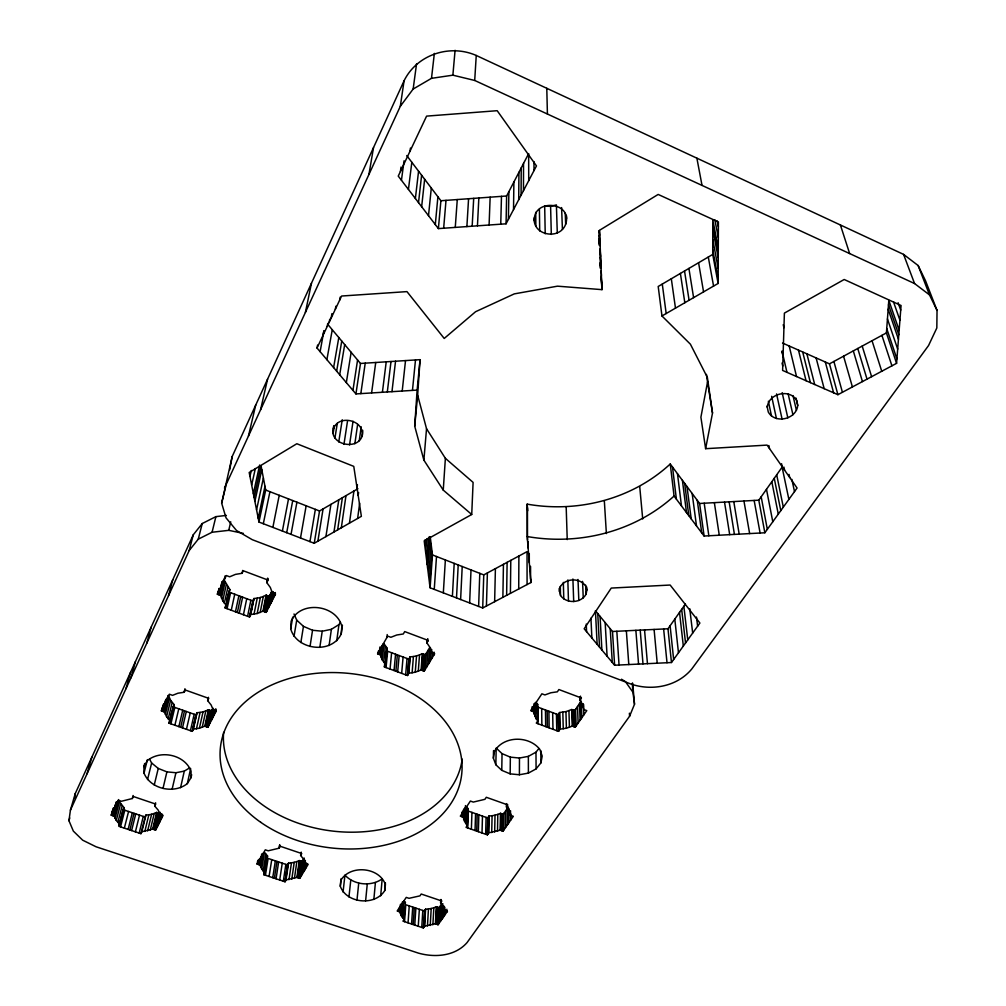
<?xml version="1.0" encoding="UTF-8"?>
<svg xmlns="http://www.w3.org/2000/svg" width="1006" height="1006" viewBox="0 0 1006 1006"><rect width="100%" height="100%" fill="white"/><g stroke="black" fill="none" stroke-linecap="round" stroke-linejoin="round"><path stroke-width="1.5" d="M523.46 190.662L523.535 163.437M327.566 324.108L360.475 363.468L420.043 359.658L417.653 395.232L426.531 428.719L445.381 458.321L473.097 482.39L471.726 514.494L424.205 540.876L430.103 587.793L482.704 607.989L530.879 582.549L527.207 536.538L527.182 504.132C577.985 513.085 632.07 499.253 670.248 463.992L674.058 496.059L704.112 536.035L764.862 532.765L797.066 488.023L767.1 445.105L705.621 448.689L712.512 413.026L707.369 377.413L690.405 344.203L661.961 315.972L718.133 283.441L712.726 254.43L712.801 219.861L718.284 248.268M493.531 750.577L493.368 758.159L495.845 764.749L501.768 770.345L510.168 773.865L519.398 774.758L519.473 758.034L528.364 756.361L535.984 752.174L538.864 748.539M718.133 283.441L718.397 221.974L658.163 194.435L599.501 230.311L601.99 289.64L557.487 286.169L514.305 293.878L475.574 311.722L444.212 338.456L406.965 291.614L341.587 296.028L317.028 348.026L355.935 393.924L417.125 390.102L420.043 359.658M518.719 588.975L518.895 556.029M521.083 195.202L521.221 167.889M518.719 199.716L518.92 172.315M191.014 777.701L191.065 771.112C184.727 754.701 160.822 749.583 147.492 760.511L143.908 766.522L144.009 773.136C150.56 789.22 173.988 794.237 187.317 783.624L191.014 777.701L191.668 774.695M510.746 820.041L510.809 813.917M508.156 823.776L508.344 806.925L503.252 814.332L503.013 831.182L500.171 830.189L488.665 832.855L487.319 834.829L466.042 827.372L467.375 825.385L468.004 808.56L466.432 806.661L465.778 823.486L467.375 825.385M508.961 822.606L509.111 808.824M510.168 773.865L510.344 757.141L502.044 753.632L496.184 748.062L495.845 764.749M503.013 831.182L513.337 816.306L510.482 815.288L510.532 810.698M505.578 827.485L505.792 810.635M513.525 209.588L513.89 182.011M510.482 815.288L509.237 810.962L506.458 806.975L506.496 803.92M506.672 806.661L506.71 803.605M507.351 824.933L507.552 808.082M510.407 593.364L510.784 560.38M937.039 310.426L936.825 327.981L928.563 345.523L691.763 669.015C677.252 686.482 652.165 691.172 631.164 684.13L252.255 539.681L236.536 530.527L226.023 517.839L221.66 503.176L232.172 456.561L404.072 80.794C416.937 54.525 449.82 43.811 476.253 55.468L903.577 254.392L918.151 265.546L925.545 280.8L937.039 310.426L929.506 294.896L918.151 265.546M506.634 595.351L507.112 562.354M503.805 830.038L504.044 813.175M500.171 830.189L500.447 813.326L503.252 814.332M500.611 830.34L500.887 813.489M501.768 770.345L502.044 753.632M501.592 830.692L501.843 813.829M502.56 831.031L502.811 814.168M497.505 831.245L497.807 814.395L500.447 813.326M502.874 597.338L503.44 564.328M508.382 219.383L508.885 191.643M506.056 223.81L536.462 165.915L497.19 110.698L426.594 116.118L398.25 176.1L438.39 228.601L506.056 223.81L506.634 195.981L528.653 153.604L528.728 180.64M494.675 832.05L495.015 815.2L497.807 814.395M491.72 832.591L492.085 815.74L495.015 815.2M487.319 834.829L487.721 817.966L489.067 816.004L492.085 815.74M487.52 834.515L487.935 817.664M487.985 833.848L488.4 816.985M488.451 833.169L488.853 816.306M488.665 832.855L489.067 816.004M494.638 601.701L495.405 568.642M500.749 224.187L501.478 196.359M485.659 834.251L486.087 817.388M482.012 832.968L482.478 816.118M486.426 606.027L487.394 572.942M476.693 831.107L477.221 814.256M478.353 831.685L478.869 814.835M475.033 830.516L475.574 813.678M482.704 607.989L483.76 574.891L527.043 551.653L527.081 584.561M471.374 829.233L471.952 812.395M478.63 606.429L479.787 573.345M489.092 225.017L490.148 197.176M467.287 822.631L467.803 808.862M467.715 827.951L468.331 811.113L487.721 817.966M465.778 823.486L463.678 819.349L464.106 808.648M464.546 821.462L465.086 807.705M465.338 808.635L465.464 805.58M461.767 816.658L461.955 812.081M462.747 817.01L462.999 810.899M463.678 819.349L463.515 809.528M469.639 602.971L471.009 569.937M446.689 912.341L446.84 909.248M443.47 916.969L444.011 906.167M400.526 904.218C399.319 909.575 399.646 915.623 404.148 919.358L402.953 921.144L423.337 927.947L424.57 926.174L435.384 923.797L438.1 924.703L447.431 911.285L444.69 910.355L444.841 907.274M445.08 914.655L445.306 910.028M460.622 599.513L462.219 566.504M440.427 921.37L441.294 904.394L438.993 907.739L438.1 924.703M442.024 919.069L442.791 903.64M442.753 918.013L443.369 905.677M477.448 225.834L478.843 197.993M437.673 924.564L438.578 907.588M438.83 923.659L439.71 906.695M444.69 910.355L443.369 906.444L440.603 902.835L440.766 899.754M440.804 902.558L440.955 899.477M456.51 597.929L458.208 564.944M290.721 628.863L291.136 621.218C300.341 600.117 336.344 604.531 341.826 626.298L341.223 633.918C331.729 654.504 296.569 650.19 290.721 628.863L292.721 617.143M452.398 596.357L454.196 563.385M435.384 923.797L436.302 906.821L438.993 907.739M435.812 923.936L436.717 906.972M436.742 924.25L437.648 907.274M432.894 924.753L433.838 907.777L436.302 906.821M472.166 226.212L473.7 198.371M430.241 925.47L431.209 908.493L433.838 907.777M427.449 925.948L428.443 908.984L431.209 908.493M423.337 927.947L424.57 910.707M423.954 927.067L424.985 910.103M424.369 926.451L425.4 909.487M466.885 226.589L468.57 198.735M424.57 926.174L425.588 909.21L428.443 908.984M421.753 927.419L422.809 910.455M929.506 294.896L914.555 283.541L474.706 80.455L476.253 55.468M443.332 592.874L445.369 559.952M418.257 926.249L419.351 909.298M414.749 925.08L415.88 908.129M433.863 655.082L434.051 652.114M471.726 514.494L443.256 490.111L423.878 460.119L414.711 426.179L417.125 390.102M430.241 661.105L431.046 649.247M413.164 924.552L414.309 907.601M385.575 664.576L382.343 660.011L384.003 643.727L387.197 648.279L385.575 664.576L384.229 666.903L407.468 675.504L408.826 673.203L415.264 672.222L421.099 670.009L424.192 671.165L434.68 653.711L431.561 652.542L431.763 649.574M432.052 658.1L432.442 652.177M443.256 490.111L445.381 458.321M362.688 430.266C364.411 452.813 325.68 446.375 333.954 425.664M428.606 663.834L429.725 647.512L425.375 654.818L424.192 671.165M434.252 589.378L436.503 556.507M411.567 924.024L412.724 907.06M429.424 662.476L430.43 647.638M425.01 669.807L426.179 653.472M431.561 652.542L430.027 647.487L426.858 642.834L427.072 639.879M427.085 642.469L427.286 639.514M427.563 641.639L427.776 638.697M408.059 922.854L409.253 905.903M426.808 666.827L427.952 650.505M403.959 919.635L405.393 902.407L403.834 900.684L402.576 917.635M404.55 921.672L405.783 904.734L424.381 910.983L425.588 909.21M422.646 670.587L423.84 654.252M455.265 227.406L457.277 199.553M429.663 584.197L432.027 551.376M423.715 670.989L424.897 654.642M430.103 587.793L432.467 554.935L430.254 536.902M896.572 363.342L901.074 305.51L844.185 279.492L784.391 313.105L782.618 370.434L837.91 394.692L896.572 363.342L886.424 332.911L888.801 300.329L899.15 330.232M427.651 568.239L429.977 537.141M421.099 670.009L422.306 653.674L425.375 654.818M421.577 670.197L422.784 653.85M428.657 576.249L431.058 543.504M403.884 915.623L404.45 907.928M399.508 911.776L399.86 907.161M418.282 671.266L419.515 654.931L422.306 653.674M426.733 560.908L428.493 537.644M400.463 913.888L401.155 904.645M427.185 564.58L429.298 536.626M401.344 915.8L402.375 901.942M415.264 672.222L416.534 655.887L419.515 654.931M425.701 552.784L426.783 538.864M398.565 911.461L398.804 908.38M424.683 544.611L425.048 539.983M361.833 436.478C365.744 420.433 338.77 413.655 333.451 428.757M412.108 672.876L413.416 656.528L416.534 655.887M407.468 675.504L408.826 659.156L410.184 656.855L413.416 656.528M407.682 675.139L409.04 658.792M408.147 674.347L409.505 657.999M408.612 673.555L409.97 657.207M408.826 673.203L410.184 656.855M405.657 674.837L407.04 658.49M423.878 460.119L426.531 428.719M443.659 228.236L446.01 200.37M384.757 890.536L385.424 884.639C379.476 867.046 350.088 864.33 340.82 880.363L340.305 886.273C346.529 903.551 375.288 906.205 384.757 890.536L385.424 882.853M401.671 673.366L403.092 657.019M438.39 228.601L440.892 200.735L406.751 155.565M224.476 488.136L400.325 106.284L413.152 89.044L431.499 78.33L452.876 75.173L455.077 50.3M380.683 895.818L382.179 878.904C371.013 886.764 354.301 885.142 344.945 875.157L343.059 892.045M395.861 671.216L397.357 654.881M397.672 671.882L399.156 655.547M435.309 224.577L437.899 196.786M394.05 670.537L395.559 654.214M373.855 899.452L375.414 882.551M414.711 426.179L417.653 395.232M390.051 669.065L391.611 652.743M365.618 900.873L367.265 883.972M384.43 666.55L384.883 662.099M384.896 665.746L385.348 661.294M385.788 656.855L386.379 650.92M412.46 390.391L415.491 359.947M385.361 664.941L387.197 648.279M386.04 667.582L387.662 651.272L408.826 659.156M428.506 215.674L431.297 188.047M383.764 662.363L385.411 646.078M386.92 637.502L387.209 634.56M382.343 660.011L381.312 657.547L382.682 644.23M356.992 900.056L358.727 883.155M379.136 654.416L379.903 647.034M380.205 654.818L380.972 647.424M381.312 657.547L380.696 655.007L381.614 646.129M378.055 654.013L378.357 651.058M348.956 896.95L350.78 880.061M421.652 206.708L424.645 179.244M402.211 391.032L405.519 360.588M418.521 202.608L421.615 175.22M431.499 78.33L434.353 53.406M340.305 886.273L341.172 878.615M415.377 198.496L418.571 171.196M391.963 391.674L395.547 361.217M387.31 391.963L391.007 361.506M408.436 189.417L411.831 162.293M382.406 392.265L386.229 361.82M410.046 151.139L410.448 148.033M341.223 633.918L342.405 625.103M357.633 518.455L359.67 503.189M371.604 392.944L375.728 362.487M358.199 495.518L358.614 492.487M413.152 89.044L416.547 63.894M401.444 180.275L404.06 160.809M303.95 871.347L305.409 860.646M304.604 870.253L305.648 862.607M357.017 487.709L357.432 484.691M400.413 171.51L401.029 167.046M336.746 640.759L338.959 624.588L340.43 622.312M306.063 867.826L306.679 863.236M632.686 683.187L634.509 704.238L629.605 716.209L467.086 942.559C455.127 956.291 434.919 957.8 418.345 953.097L96.086 846.788L82.681 840.186L73.35 831.119L68.961 820.72L70.42 810.144L75.261 793.558L193.278 534.79L202.244 523.535L215.9 516.631L226.388 515.424M300.392 877.257L302.731 860.432M349.459 523.133L353.923 491.029M301.838 874.855L304.164 858.03L302.077 861.513L299.738 878.351L296.908 877.395L286.106 879.91L285 881.772L263.761 874.679L264.503 870.102M303.284 872.441L304.969 860.205M74.633 798.085L75.261 793.558M297.348 877.546L299.713 860.721M299.738 878.351L308.188 864.292L305.334 863.324L303.686 859.237L300.605 855.465L301.222 852.12M359.243 440.754L361.204 426.758M298.317 877.873L300.681 861.048M299.298 878.2L301.637 861.362M294.444 878.401L296.845 861.576L299.272 860.57L302.077 861.513M329.1 645.512L331.389 629.316L338.959 624.588M296.908 877.395L299.272 860.57M534.312 220.817C533.13 197.918 573.068 201.766 565.674 224.2C559.889 240.509 532.174 235.542 534.287 217.736M291.803 879.156L294.23 862.331L296.845 861.576M354.854 443.747L357.62 424.469M289.011 879.659L291.463 862.834L294.23 862.331M341.323 527.785L345.976 495.644M360.827 393.61L365.228 363.153M285.93 880.2L288.584 863.085L291.463 862.834M337.639 529.885L342.38 497.731M400.325 106.284L404.072 80.794M283.34 881.218L285.842 864.393M355.935 393.924L360.475 363.468M285 881.772L287.49 864.934L288.584 863.085M349.535 444.966L353.043 421.237M285.163 881.482L287.653 864.644M319.82 647.424L322.222 631.227L331.389 629.316M285.553 880.841L288.03 864.016M333.967 531.998L338.796 499.806M352.943 390.391L357.57 359.997M279.706 879.999L282.246 863.173M276.059 878.791L278.637 861.966M343.951 444.388L347.573 420.671M272.739 877.672L275.355 860.859M325.906 536.613L330.924 504.383M310.037 646.456L312.539 630.259L303.46 626.361L296.732 620.124L294.016 613.974M274.399 878.225L277.002 861.413M263.761 874.679L264.855 872.806L261.723 869.096L260.001 865.034L257.134 864.079L265.295 849.818L268.187 850.799L279.115 848.196L279.593 845.153M279.291 847.895L279.769 844.851M338.745 441.974L342.241 419.766M346.341 382.607L351.144 352.314M269.08 876.452L271.746 859.64M264.855 872.806L267.558 856.005L264.465 852.296L261.723 869.096M334.923 438.088L337.299 423.312M265.433 875.233L268.124 858.432L287.49 864.934M493.368 758.159L494.449 751.369C503.591 735.625 528.993 735.424 539.857 749.407L542.196 756.059L540.951 762.837L536.085 768.898L528.389 773.098L519.398 774.758M263.119 871.007L265.848 854.207M300.844 642.545L303.46 626.361M264.993 867.046L265.496 863.991M265.986 860.935L266.477 857.879M264.301 873.749L266.766 858.47M317.871 541.203L323.077 508.923M264.679 873.107L267.382 856.295M260.68 867.097L262.931 853.352M314.237 543.278L361.368 516.33L353.772 466.369L296.833 443.734L249.186 472.493L258.97 522.051L314.237 543.278L319.531 510.985L357.91 488.715M333.124 433.498L334.382 425.752M339.688 374.76L344.693 344.593M258.567 864.556L259.586 858.458M259.548 864.883L260.818 857.25M260.001 865.034L261.711 853.931M294.029 636.27L296.732 620.124M309.949 541.63L315.356 509.363M257.134 864.079L257.649 861.023M257.586 864.229L258.278 859.916M336.658 371.176L341.751 341.072M368.95 174.428L373.515 147.605M333.615 367.592L338.796 337.526M300.505 538.009L306.151 505.779M339.638 300.178L340.179 297.122M559.248 591.465L559.977 587.328C564.856 578.035 579.758 577.369 585.63 585.995L586.863 590.044L586.083 594.181C581.141 603.361 566.416 604.002 560.531 595.489L559.173 588.472M326.887 359.658L332.269 329.716M335.35 309.244L335.903 306.176M291.036 534.362L296.921 502.195M331.1 318.248L331.942 313.621M327.264 326.372L327.805 323.429M329.176 322.31L329.742 319.216M286.71 532.702L292.721 500.56M229.67 469.928L232.172 456.561M271.582 601.802L273.23 593.075M273.192 598.633L274.286 592.823M323.064 335.237L323.894 330.798L320.122 351.672M274.814 595.451L275.355 592.547M268.527 607.825L271.557 591.817L269.268 596.357L266.2 612.39L262.956 611.183L257.196 613.522L250.708 614.553L249.501 616.98L225.168 607.976L226.136 603.625M270.124 604.669L272.601 591.578M270.853 603.235L273.054 591.603M706.438 374.395L707.532 382.016L700.905 417.201L705.621 448.689M265.697 612.201L268.765 596.168M266.93 610.956L269.985 594.936M317.028 348.026L317.594 345.045M282.397 531.042L288.508 498.913M262.956 611.183L266.062 595.162L269.268 596.357M263.459 611.371L266.552 595.351M264.578 611.786L267.659 595.753M260.189 612.503L263.308 596.483L266.062 595.162M266.2 612.39L275.543 594.005L272.274 592.773L270.325 587.454L266.741 582.575L267.583 578.236M266.93 582.185L267.495 579.293M267.37 581.317L267.923 578.437M272.865 527.383L279.228 495.304M257.196 613.522L260.353 597.489L263.308 596.483M254.015 614.201L257.222 598.18L260.353 597.489M249.689 616.603L252.934 600.569M250.104 615.773L253.349 599.727M250.519 614.93L253.764 598.897M250.708 614.553L253.952 598.52L257.222 598.18M247.602 616.276L250.871 600.242M249.501 616.98L253.952 598.52M243.427 614.741L246.747 598.708M263.321 523.724L269.935 491.695M305.409 312.401L311.47 283.214M239.252 613.195L242.622 597.174M258.97 522.051L265.697 490.048L261.044 465.816L254.128 497.542M215.573 712.147L216.202 709.167M237.353 612.491L240.748 596.47M258.215 518.253L264.98 486.288M211.398 720.371L213.624 709.934M256.568 509.866L263.383 477.988M212.04 719.089L213.964 710.148M212.694 717.806L214.291 710.349M235.454 611.786L238.875 595.778M214.127 714.989L215.397 709.016M207.412 727.099L210.958 710.664M171.963 711.267L169.071 723.188L192.247 731.324L193.341 729.149L199.414 728.243L204.796 726.169L207.89 727.263L212.077 709.557L208.544 725.992M225.168 607.976L226.363 605.537L222.716 600.733L220.654 595.464L217.371 594.244L226.337 575.558L229.657 576.803L235.479 574.376L242.069 573.307L242.685 570.427M209.965 723.188L213.171 708.262M204.796 726.169L208.38 709.746L211.436 710.827M205.287 726.345L208.858 709.922M231.267 610.24L234.738 594.232M254.895 501.403L261.786 469.639M206.343 726.722L209.902 710.286M207.89 727.263L216.227 710.852L213.109 709.746L211.134 704.992L207.626 700.616L208.456 697.296M253.361 493.657L259.649 465.011M202.219 727.351L205.828 710.928L208.38 709.746M225.759 606.756L229.305 590.774M226.174 605.914L229.896 589.554L223.772 579.343L220.138 595.275M187.317 783.624L190.65 768.546M199.414 728.243L203.049 711.82L205.828 710.928M227.079 608.68L230.6 592.697M196.447 728.847L200.106 712.424L203.049 711.82M224.351 603.21L227.909 587.24M251.663 485.081L255.348 468.545M226.778 600.708L228.387 593.439M225.357 607.599L226.325 603.235M226.966 600.331L228.249 594.521M180.564 787.711L184.299 771.112L189.644 767.855M222.716 600.733L226.3 584.775M190.448 730.683L194.171 714.247M221.471 598.142L225.08 582.197M192.247 731.324L195.956 714.889L197.038 712.713L200.106 712.424M192.423 730.985L196.12 714.549M249.966 476.442L251.311 470.456M192.787 730.243L196.862 713.053M193.341 729.149L197.038 712.713M219.019 594.848L221.986 581.82M221.131 586.397L222.125 582.072M221.836 584.939L222.489 582.059M222.54 583.48L223.194 580.6M220.654 595.464L225.067 575.935M172.101 789.32L175.924 772.734L184.299 771.112M217.371 594.244L218.038 591.339M186.462 729.3L190.247 712.864M218.063 592.798L219.056 588.447M217.887 594.433L219.207 588.636M260.554 409.807L267.558 379.199M158.772 823.876L160.885 814.797M159.35 822.732L161.476 813.64M159.941 821.575L161.702 814.005M161.224 819.035L162.28 814.495M182.488 727.904L186.311 711.481M70.42 810.144L189.203 550.496L198.257 539.178L212.077 532.249L228.752 530.338L230.739 521.825M154.144 829.573L158.08 812.898M178.867 726.634L182.727 710.211M155.163 829.912L159.074 813.238M118.582 799.569L114.219 816.193L116.281 820.443L119.752 824.329L118.796 826.291L140.915 833.672L141.896 831.723L152.673 829.082L155.628 830.063L160.117 812.257L156.207 828.919M248.457 436.063L255.7 405.116M157.489 826.404L160.319 814.282M180.678 727.263L184.526 710.84M169.071 723.188L170.14 721.013L166.581 716.7L164.506 711.984L161.375 710.89L169.385 694.228L172.542 695.347L177.961 693.209L184.148 692.266L184.853 689.299M184.312 691.914L185.016 688.947M152.673 829.082L156.609 812.408L159.539 813.401M153.126 829.233L157.074 812.559M162.997 788.44L166.908 771.866L158.256 768.446L151.642 763.001L149.554 759.165M155.628 830.063L163.11 815.338L160.13 814.332L158.156 810.056L154.723 806.108L155.603 802.775M174.881 725.225L178.791 708.815M150.259 830.126L154.22 813.464L156.609 812.408M147.631 830.931L151.617 814.256L154.22 813.464M154.245 785.02L158.256 768.446M169.234 722.849L173.221 706.451M169.976 721.352L174.113 704.615L170.605 700.327L168.555 695.624L164.506 711.984M144.826 831.459L148.85 814.797L151.617 814.256M170.894 723.83L174.843 707.432M168.191 718.925L172.177 702.54M140.915 833.672L145.455 816.029M141.745 832.025L145.945 815.061L148.85 814.797M221.66 503.176L225.709 486.539M166.581 716.7L170.605 700.327M212.077 532.249L215.9 516.631M139.193 833.094L143.267 816.432M164.028 711.82L168.103 695.448M147.542 779.549L151.642 763.001M135.395 831.836L139.52 815.162M165.349 714.386L169.385 698.013M162.004 709.595L163.11 705.131M161.865 711.053L163.726 703.622M163.362 706.753L164.104 703.772M164.745 703.898L165.852 699.434L162.947 711.431M165.99 701.295L166.732 698.327M129.875 829.988L134.049 813.326M144.009 773.136L147.404 759.605M161.375 710.89L162.129 707.91M131.597 830.566L135.76 813.904M143.908 766.522L144.663 763.516M128.139 829.409L132.339 812.76M767.289 407.292C768.345 393.371 790.05 388.178 796.79 400.677L797.733 405.456C796.513 419.238 775.085 424.356 768.282 412.032L767.05 406.122M124.342 828.139L128.579 811.49M114.219 816.193L111.226 815.187L118.406 800.248L121.412 801.266L132.314 798.525L133.081 795.507M198.257 539.178L202.244 523.535M119.186 824.769L123.097 809.641L144.977 816.998L145.945 815.061M119.274 825.31L123.575 808.661M119.601 824.631L124.052 807.68L119.425 801.719L115.061 818.356M120.531 826.869L124.807 810.22M117.853 822.443L122.166 805.806M189.203 550.496L193.278 534.79M116.281 820.443L120.619 803.807M113.753 816.042L117.325 802.436M111.226 815.187L112.433 810.66M111.779 814.03L113.389 807.994M111.691 815.35L113.691 807.793M113.012 811.477L113.804 808.459M114.244 808.912L115.439 804.385M112.722 815.69L116.394 801.719M115.363 806.586L116.558 802.059M168.53 595.678L172.768 579.77M146.775 643.224L151.164 627.128M130.906 677.906L135.408 661.684M125.989 688.67L130.516 672.41M87.044 773.79L91.81 757.279M68.961 820.72L69.766 817.953M123.248 809.34L124.052 807.68M173.585 705.696L174.113 704.615M228.903 591.616L229.896 589.554M132.314 798.525L133.308 796.5L155.729 804.096L154.723 806.108M184.148 692.266L185.242 690.003L208.758 698.378L207.626 700.616M242.069 573.307L243.301 570.767L267.998 580.06L266.741 582.575M267.018 856.936L267.558 856.005M279.115 848.196L280.234 846.272L301.75 853.553L300.605 855.465M426.858 642.834L428.279 640.457L404.701 631.579L403.318 633.981L396.766 635L390.881 637.288L387.712 636.106L377.564 653.837L380.696 655.007M404.789 903.3L405.393 902.407M467.35 809.541L468.004 808.56M560.015 729.136L566.403 728.218L572.288 726.118L575.256 727.225L574.703 710.601L571.773 709.507L565.95 711.607L559.638 712.512L560.015 729.136L558.506 731.324L536.286 723.1L537.782 720.887L536.16 718.787L536.047 702.213L537.644 704.313L536.915 705.42L536.965 712.952M558.506 731.324L558.141 714.7L559.638 712.512M506.458 806.975L507.854 804.951L486.3 797.28L484.93 799.317L473.285 802.084L470.393 801.053L460.333 816.155L463.2 817.174M440.603 902.835L441.86 901.011L421.212 894.02L419.967 895.856L409.027 898.32L406.261 897.39L397.181 910.996L399.935 911.914M575.256 727.225L586.787 710.626L583.794 709.507L582.65 704.69L579.858 700.277L581.418 698.001L558.896 689.538L557.362 691.814L550.86 692.769L544.912 694.932L541.894 693.8L530.665 710.651L533.67 711.77L536.16 718.787M574.703 710.601L581.267 701.069L581.896 717.655M671.467 662.526L699.887 623.041L670.159 585.039L611.258 588.07L584.172 628.763L614.616 665.23L671.467 662.526L667.984 628.763L685.438 604.04M764.862 532.765L758.788 500.183L782.102 467.174L788.88 499.378M527.207 536.538C579.242 545.604 634.635 531.822 674.058 496.059M661.961 315.972L658.201 286.471L712.726 254.43M782.53 343.046L829.485 363.845L886.424 332.911M545.214 233.782L544.674 205.752L550.596 206.381L556.393 204.91L557.286 232.927M440.892 200.735L506.634 195.981M670.248 463.992L699.598 503.478L758.788 500.183M597.136 644.28L595.426 610.743L612.503 631.491L667.984 628.763M166.908 771.866L175.924 772.734M510.344 757.141L519.473 758.034M312.539 630.259L322.222 631.227M228.752 530.338L243.414 533.406M452.876 75.173L474.706 80.455M173.057 706.79L195.956 714.889M228.714 591.993L252.745 600.947M558.141 714.7L537.896 707.155L538.034 723.754M265.697 490.048L319.531 510.985M432.467 554.935L483.76 574.891M621.482 679.226L625.405 681.59L632.95 692.241L634.509 704.238M903.577 254.392L914.555 283.541M898.094 302.731L900.71 310.125M893.479 301.8L899.93 320.222M888.474 304.78L898.798 334.759M888.147 309.219L898.446 339.274M887.443 318.927L897.679 349.132M886.739 328.56L896.912 358.916M881.922 335.363L891.92 365.819M840.4 224.979L849.642 253.562M872.039 340.732L881.746 371.264M862.205 346.077L871.611 376.684M857.753 348.491L867.021 379.136M853.314 350.905L862.444 381.576M843.569 356.199L852.409 386.945M833.886 361.468L842.424 392.277M829.485 363.845L837.91 394.692M825.31 361.997L833.622 392.818M816.105 357.922L824.166 388.668M806.875 353.835L814.697 384.506M802.675 351.962L810.383 382.62M798.462 350.101L806.058 380.721M789.182 345.989L796.526 376.533M783.234 324.712L783.938 327.692M795.985 398.074L797.733 405.456M792.98 395.572L796.425 410.347M782.002 351.006L786.969 372.346M782.002 351.811L783.045 356.35M782.052 363.015L782.743 366.046M788.176 394.038L792.942 414.774M782.165 392.667L787.824 417.867M776.569 393.924L782.09 419.137M791.848 479.346L794.501 491.582M789.018 474.392L789.672 477.435M771.652 396.314L776.431 418.546M783.9 467.061L784.542 470.091M768.37 401.243L771.501 416.056M781.574 463.716L782.215 466.746M776.695 474.832L783.309 507.112M768.861 445.507L769.477 448.513M774.255 478.29L780.794 510.62M771.816 481.736L778.279 514.104M717.215 220.98L718.372 226.891M714.851 219.798L718.334 237.617M766.484 489.293L772.784 521.749M712.789 224.59L718.259 253.072M712.776 229.293L718.246 257.876M712.764 239.591L718.196 268.351M761.19 496.801L767.327 529.332M696.881 158.168L702.025 185.418M712.738 249.815L718.146 278.737M754.148 500.447L760.096 533.017M708.299 257.033L713.568 286.081M743.95 501.013L749.633 533.582M698.579 262.742L703.559 291.878M733.776 501.579L739.184 534.148M729.149 501.831L734.43 534.4M707.532 382.016L712.512 413.026M688.909 268.413L693.599 297.65M724.521 502.095L729.69 534.651M684.533 270.991L689.085 300.266M680.396 273.418L684.822 302.731M714.361 502.66L719.265 535.217M704.2 503.226L708.84 535.783M671.316 278.75L675.479 308.15M699.598 503.478L704.112 536.035M697.271 500.359L701.735 532.878M692.153 493.468L696.492 525.899M662.288 284.069L666.173 313.532M686.997 486.527L691.21 518.882M684.646 483.37L688.808 515.676M682.408 480.365L686.52 512.632M696.479 617.055L697.623 626.185M677.478 473.713L681.464 505.905M689.739 608.668L692.681 633.051M672.511 467.036L676.384 499.139M683.854 606.291L687.764 639.891M681.678 609.359L685.539 642.972M679.528 612.415L683.326 646.053M674.8 619.105L678.472 652.793M670.109 625.745L673.643 659.496M663.633 628.976L667.016 662.74M654.089 629.442L657.22 663.206M639.728 486.653L642.708 518.958M644.544 629.907L647.449 663.671M640.206 630.121L642.997 663.885M635.867 630.334L638.559 664.086M527.182 504.132L527.697 510.746M599.35 230.5L599.702 235.178M599.035 230.927L600.154 245.816M599.035 235.391L599.702 244.37M600.041 248.872L600.595 256.354M632.284 683.225L632.95 692.241M599.123 238.585L599.576 244.596M600.129 252.116L600.984 265.622M600.054 257.284L600.846 267.885M601.06 270.916L601.399 275.468M600.129 262.365L600.582 268.464M601.135 276.084L601.814 285.226M600.092 263.673L600.431 268.25M601.098 277.417L601.99 289.64M626.348 630.8L628.8 664.551M629.391 713.191L629.605 716.209M616.829 631.278L619.042 665.016M604.355 501.139L606.379 533.582M612.503 631.491L614.616 665.23M610.214 628.7L612.277 662.413M605.159 622.563L607.096 656.214M600.066 616.389L601.89 649.989M597.753 613.572L599.513 647.135M590.937 618.2L591.88 637.98M586.724 587.051L586.863 590.044M585.668 585.165L586.083 594.181M586.246 624.06L586.586 631.655M599.048 241.138L599.224 245.288M582.549 581.367L583.254 597.916M566.416 215.447L566.554 218.541M565.234 213.36L565.674 224.2M583.467 704.25L583.882 714.801M583.317 704.062L583.43 707.067M578.01 579.443L578.827 600.519M580.525 696.139L580.638 699.145M580.374 702.364L580.99 718.963M561.6 207.576L562.417 229.33M579.984 696.907L580.097 699.912M579.745 697.271L579.858 700.277M579.481 703.659L580.097 720.258M577.532 706.489L578.123 723.1M572.904 578.978L573.709 601.575M575.583 709.318L576.149 725.93M574.237 710.437L574.791 727.049M573.231 710.06L573.772 726.672M566.189 507.125L567.233 539.606M572.225 709.683L572.754 726.294M567.824 579.972L568.478 601.047M571.773 709.507L572.288 726.118M568.943 710.701L569.434 727.313M563.322 582.361L563.788 598.91M565.95 711.607L566.403 728.218M550.596 206.381L551.313 234.436M560.292 586.473L560.531 595.489M562.832 712.21L563.259 728.822M546.786 88.302L547.415 114.03M559.399 712.852L559.789 729.476M558.896 713.606L559.261 730.23M558.38 714.361L558.745 730.985M556.431 714.059L556.783 730.683M552.671 712.663L552.973 729.275M548.899 711.255L549.15 727.866M547.176 710.613L547.415 727.225M539.405 209.16L539.706 230.927M545.466 709.972L545.68 726.583M541.681 708.564L541.857 725.163M535.72 212.354L535.858 226.3M540.826 750.677L540.951 762.837M533.96 161.589L534.035 170.53M537.644 704.313L537.782 720.887M537.418 704.653L537.481 712.198M535.984 752.174L536.085 768.898M534.84 702.993L534.928 716.536M534.035 703.659L534.085 714.197M533.633 705.747L533.67 711.77M533.18 707.08L533.205 711.594M532.149 706.702L532.174 711.217M530.879 579.418L530.879 582.549M530.552 566.416L530.59 578.928M529.936 566.24L529.961 570.918M529.282 553.514L529.307 562.857M529.005 554.495L529.018 559.16M528.112 541.706L528.112 547.905M528.364 756.361L528.389 773.098M527.458 507.665L527.496 540.109M462.207 759.065A120.054 87.484 6.5 0 1 333.439 831.17A120.054 87.484 6.5 0 1 223.634 732.33M260.793 822.342A121.386 87.723 6.4 0 0 459.629 784.718A121.386 87.723 6.4 0 0 302.743 675.278A121.386 87.723 6.4 0 0 260.793 822.342"/></g></svg>
